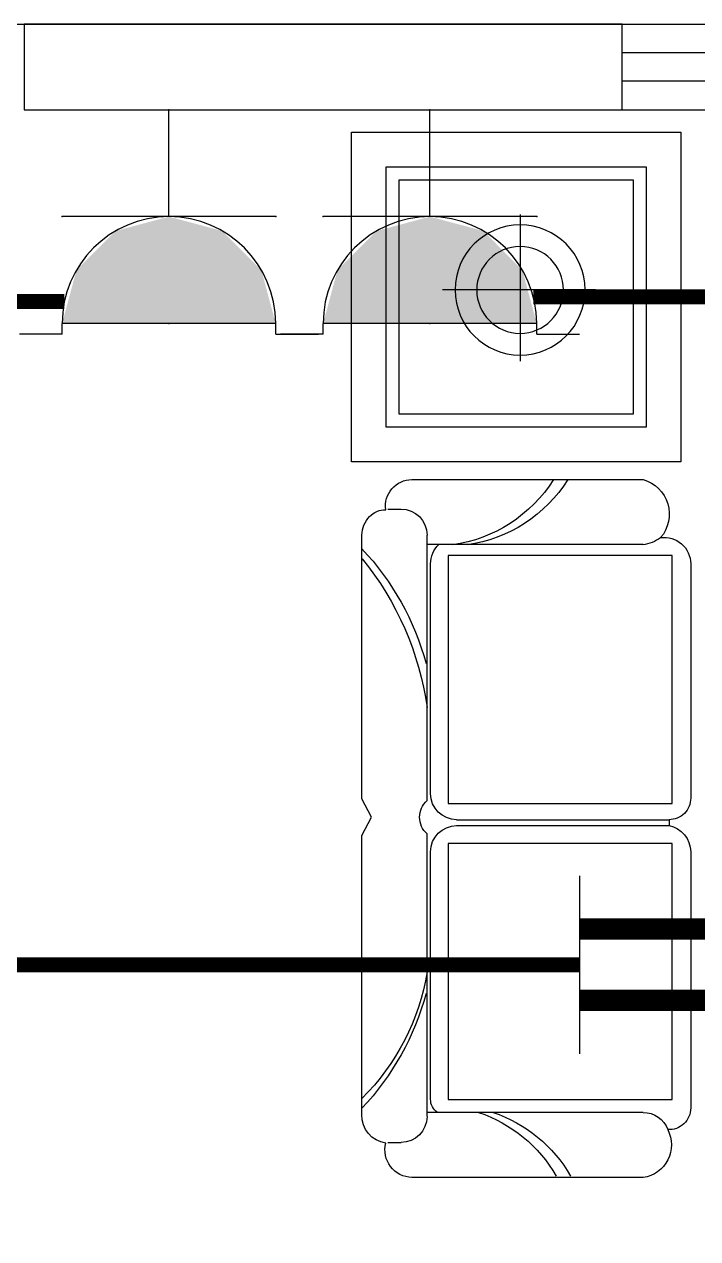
# Model space of a CAD drawing. Extents: x -6243262 to 3079315, y -2914302 to 172723.
# Drawn here: x -5828581 to -5827005, y -666078 to -663237 of the extents above; entities that cross this region are included whole.
import ezdxf

# ---------------------------------------------------------------- set-up
doc = ezdxf.new("R2010")
doc.units = 0
doc.header["$LTSCALE"] = 1000
for name, color, linetype in [('EQUIP-插座', 3, 'Continuous'), ('EQUIP-照明', 3, 'Continuous'), ('fur', 253, 'Continuous'), ('WALL', 9, 'Continuous'), ('WINDOW', 4, 'Continuous'), ('WIRE-插座', 5, 'Continuous'), ('WIRE-照明', 1, 'Continuous')]:
    doc.layers.add(name, color=color, linetype=linetype)
doc.styles.get("Standard").update_dxf_attribs({"font": 'gbenor.shx', "bigfont": 'gbcbig.shx'})

# ---------------------------------------------------------------- blocks, each defined once
blk = doc.blocks.new('$WINLIB2D$00000001')
at = {"color": 0}
for points in [[(-0.5, 0.5), (-0.5, -0.5)], [(-0.5, 0.5), (0.5, 0.5)], [(0.5, -0.5), (0.5, 0.5)], [(0.5, 0.1667), (-0.5, 0.1667)], [(0.5, -0.1667), (-0.5, -0.1667)], [(-0.5, -0.5), (0.5, -0.5)]]:
    blk.add_lwpolyline(points, dxfattribs=at)
blk = doc.blocks.new('$plan$00002641')
at = {"layer": 'fur', "color": 0}
for p, q in [((133.6, 1785.8), (133.6, 1176.8)), ((742.6, 1785.8), (133.6, 1785.8)), ((742.6, 1176.8), (742.6, 1785.8)), ((933.9, 1781.4), (933.9, 1750.9)), ((2415.8, 1781.4), (2415.8, 1750.9)), ((164, 1755.3), (164, 1207.2)), ((712.1, 1755.3), (164, 1755.3)), ((712.1, 1207.2), (712.1, 1755.3)), ((1615.9, 1690), (994.8, 1690)), ((1017.3, 1183.9), (1017.3, 1690)), ((1599.8, 1681.7), (1061.8, 1681.7)), ((2354, 1690), (1694, 1690)), ((2314.6, 1681.7), (1735.5, 1681.7)), ((2345.4, 1183.9), (2345.4, 1690.8)), ((421.5, 1295.4), (421.5, 1653.8)), ((1042.7, 1116), (1042.7, 1640.5)), ((1042.7, 1640.5), (1622.7, 1640.5)), ((1622.7, 1640.5), (1622.7, 1116)), ((1660.7, 1620.8), (1660.7, 1123.4)), ((1674.6, 1620.8), (1674.6, 1123.4)), ((1716.4, 1116), (1716.4, 1640.5)), ((1716.4, 1640.5), (2315.6, 1640.5)), ((2315.6, 1640.5), (2315.6, 1116)), ((244.6, 1472.1), (588.3, 1472.1)), ((164, 1207.2), (712.1, 1207.2)), ((133.6, 1176.8), (742.6, 1176.8)), ((1622.7, 1116), (1042.7, 1116)), ((2315.6, 1116), (1716.4, 1116))]:
    blk.add_line(p, q, dxfattribs=at)
blk.add_lwpolyline([(823.8, 1095.6), (823.8, 1867), (52.4, 1867), (52.4, 1095.6)], close=True, dxfattribs=at)
blk.add_lwpolyline([(1610, 1072.7, 0.414214), (1660.7, 1123.4), (1674.6, 1123.4, 0.354555), (1735.5, 1072.7), (2335, 1072.7, 0.431164), (2385.7, 1126.6, 0.518766), (2497.6, 1183.9), (2497.6, 1725.6, 0.483115), (2417.3, 1786.5, 0.388459), (2350.4, 1842.3), (1697.7, 1842.3), (1654.9, 1820.2), (1612.2, 1842.3), (994.8, 1842.3, 0.198912), (951.7, 1824.4, 0.222018), (935.6, 1786.5, 0.452318), (865, 1725.6), (865, 1183.9, 0.545503), (1000.9, 1143.1, 0.453255), (1061.8, 1072.7), (1610, 1072.7, 0)], format="xyb", dxfattribs=at)
for radius in [152.2, 101.5]:
    blk.add_circle((421.5, 1472.1), radius, dxfattribs=at)
for centre, radius, start, end in [((1459.9, 2301.6), 631.1, 226.7033, 254.9108), ((1495.3, 2385.6), 702.4, 230.6825, 262.0603), ((1928.8, 2224.9), 542.1, 279.3588, 315.1043), ((1902.7, 2301.6), 631.1, 285.0892, 313.2967), ((994.8, 1750.9), 60.9, 180, 270), ((2354.9, 1750.9), 60.9, 270, 0), ((1654.9, 1654.9), 52.5, 41.9207, 138.0793), ((1061.8, 1620.8), 60.9, 90, 136.9839), ((1599.8, 1620.8), 60.9, 0, 90), ((1735.5, 1620.8), 60.9, 90, 180), ((2316, 1647.1), 34.5, 31.7185, 92.2999), ((686.5, 1677.1), 334.7, 302.2352, 351.9364), ((686.5, 1643.3), 334.7, 302.2352, 351.9364), ((2662.1, 1677.1), 334.7, 198.8232, 239.8898), ((2662.1, 1643.3), 334.7, 198.8232, 239.8898), ((933.7, 1193.6), 84.1, 323.0923, 353.8915), ((2406.3, 1183.9), 60.9, 180, 250.2944)]:
    blk.add_arc(centre, radius, start, end, dxfattribs=at)
blk = doc.blocks.new('45645')
at = {"color": 8}
blk.add_lwpolyline([(1294908.9, -1128913.4), (1335108.9, -1128913.4), (1335108.9, -1143113.4), (1319108.9, -1143113.4), (1319108.9, -1144613.4), (1315908.9, -1144613.4), (1315908.9, -1143113.4), (1298108.9, -1143113.4), (1298108.9, -1144613.4), (1294908.9, -1144613.4)], close=True, dxfattribs=at)
at = {"layer": 'WALL', "color": 8}
for p, q in [((1307708.9, -1128913.4), (1306308.9, -1128913.4)), ((1306308.9, -1128913.4), (1306308.9, -1129113.4)), ((1307708.9, -1129113.4), (1307708.9, -1128913.4)), ((1306308.9, -1129113.4), (1307708.9, -1129113.4))]:
    blk.add_line(p, q, dxfattribs=at)
at = {"color": 8, "yscale": -1, "rotation": 270}
blk.add_blockref('$plan$00002641', (1308941.9, -1129113.4), dxfattribs=at)
at = {"layer": 'WINDOW', "color": 8, "xscale": -2600, "yscale": 200, "zscale": -2600, "rotation": 180}
blk.add_blockref('$WINLIB2D$00000001', (1309008.9, -1129013.4), dxfattribs=at)
blk = doc.blocks.new('$equip$00001160')
for p, q in [((-1.2, 0.4167), (-1.2, -0.4167)), ((1.2, 0.4167), (1.2, -0.4167)), ((-1.2, 0.1667), (1.2, 0.1667)), ((-1.2, -0.1667), (1.2, -0.1667))]:
    blk.add_line(p, q)
at = {"const_width": 0.1}
for points in [[(-1.2, 0.1667), (1.2, 0.1667)], [(-1.2, -0.1667), (1.2, -0.1667)]]:
    blk.add_lwpolyline(points, dxfattribs=at)
at = {"layer": 'EQUIP-照明'}
for p in [(0, 0.1667), (-1.2, 0), (1.2, 0), (0, -0.1667)]:
    blk.add_point(p, dxfattribs=at)
at = {"layer": 'EQUIP-照明', "flags": 9}
blk.add_attdef('A', (0, 0), '', height=0.00002, dxfattribs=at)
blk = doc.blocks.new('$equip$00001240')
for p, q in [((-0.5, 1.05), (-0.7, 1.05)), ((-0.5, 1.05), (-0.5, 1)), ((0.5, 1.05), (0.7, 1.05)), ((0.5, 1.05), (0.5, 1)), ((-0.5, 1), (0.5, 1)), ((-0.5, 0.5), (0.5, 0.5)), ((0, 0.5), (0, 0))]:
    blk.add_line(p, q)
blk.add_arc((0, 1), 0.5, 180, 0)
for points in [[(0.433, 0.75), (-0.433, 0.75), (0.5, 1), (-0.5, 1)], [(0.25, 0.567), (-0.25, 0.567), (0.433, 0.75), (-0.433, 0.75)], [(0, 0.5), (0, 0.5), (0.25, 0.567), (-0.25, 0.567)]]:
    blk.add_solid(points)
at = {"layer": 'EQUIP-照明'}
for p in [(0, 1), (-0.5, 0.5), (0.5, 0.5), (0, 0)]:
    blk.add_point(p, dxfattribs=at)
at = {"layer": 'EQUIP-照明', "flags": 9}
blk.add_attdef('A', (0, 0), '', height=0.00002, dxfattribs=at)

msp = doc.modelspace()

# ---------------------------------------------------------------- linework, layer by layer
at = {"layer": 'WIRE-插座', "linetype": 'Continuous', "const_width": 35}
for points in [[(-5827389.4, -663875), (-5824231, -663875.6)], [(-5834531.3, -663886.1), (-5828487.3, -663886.1)]]:
    msp.add_lwpolyline(points, dxfattribs=at)
at = {"layer": 'WIRE-照明', "linetype": 'Continuous', "const_width": 35}
msp.add_lwpolyline([(-5831481.3, -665437.5), (-5827281.3, -665437.5)], dxfattribs=at)

# ---------------------------------------------------------------- block references
at = {"color": 8}
msp.add_blockref('45645', (-7134890.2, 465675.9), dxfattribs=at)
at = {"layer": 'EQUIP-插座', "xscale": 500, "yscale": 500, "zscale": 500, "rotation": 180}
for p in [(-5828242.6, -663437.5), (-5827631.5, -663437.5)]:
    msp.add_blockref('$equip$00001240', p, dxfattribs=at)
at = {"layer": 'EQUIP-照明', "xscale": 500, "yscale": 500, "zscale": 500}
msp.add_blockref('$equip$00001160', (-5826681.3, -665437.5), dxfattribs=at)

doc.saveas('drawing.dxf')
